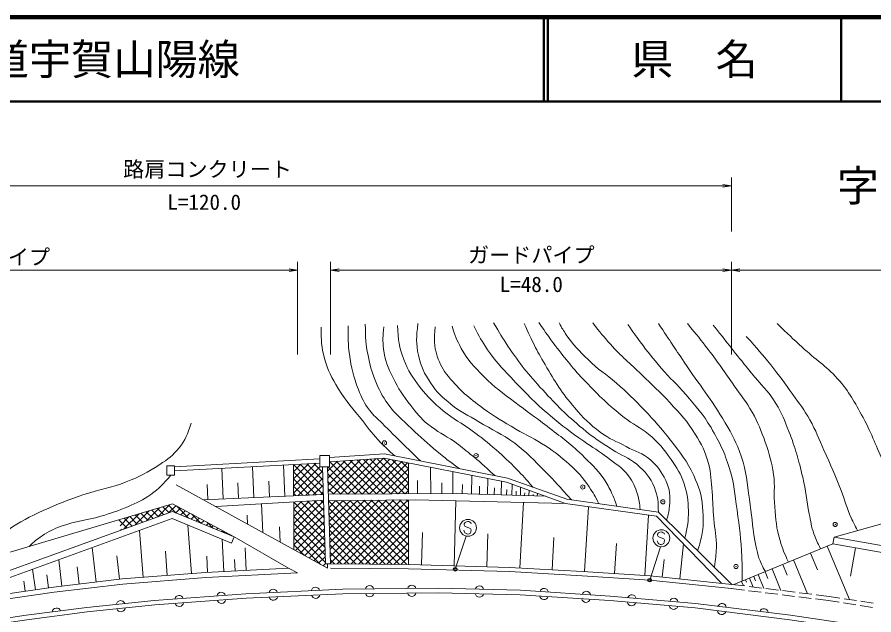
# Model space of a CAD drawing. Units: millimetres at full size, sheet at 1:1000; details may follow other scales. Extents: x 40000 to 680000, y 20000 to 380000.
# Drawn here: x 235335 to 336888, y 309153 to 380000 of the extents above; entities that cross this region are included whole.
import ezdxf
from ezdxf.enums import TextEntityAlignment as Align

# ---------------------------------------------------------------- set-up
doc = ezdxf.new("R2010")
doc.units = ezdxf.units.MM
doc.header["$LTSCALE"] = 1000
doc.header["$PDMODE"] = 32
doc.header["$PDSIZE"] = 500
for name, color, linetype, lineweight in [('M-BGD', 7, 'Continuous', 13), ('M-BMK-ROW', 30, 'Continuous', 13), ('M-STR-HTXT', 7, 'Continuous', 13), ('M-STR-STRC', 7, 'Continuous', 13), ('M-TTL', 2, 'Continuous', 140), ('M-TTL-LINE', 7, 'Continuous', 50)]:
    doc.layers.add(name, color=color, linetype=linetype, lineweight=lineweight)
doc.layers.add('M-BMK-HTXT', color=7, linetype='Continuous')
doc.layers.add('M-TTL-TXT', color=7, linetype='Continuous')
doc.styles.add('ＭＳ ゴシック', font='')
doc.styles.get('ＭＳ ゴシック').set_extended_font_data('MS Gothic')

# ---------------------------------------------------------------- blocks, each defined once
blk = doc.blocks.new('open_arrow')
at = {"color": 0, "linetype": 'Continuous', "lineweight": -2}
blk.add_lwpolyline([(7.5, 1.25), (0, 0), (7.5, -1.25)], dxfattribs=at)

msp = doc.modelspace()

# ---------------------------------------------------------------- hatches: boundary and pattern name
at = {"layer": 'M-BGD'}
h = msp.add_hatch(dxfattribs=at)
h.set_pattern_fill('USER', color=256, style=0, pattern_type=2)
h.set_pattern_definition([(45, (268080, 326968), (-424.264, 424.264), []), (315, (268080, 326968), (424.264, 424.264), [])])
h.paths.add_polyline_path([(268080, 326968), (271212, 327138), (271212, 326701), (271526, 326681), (271631, 323432), (268080, 323272)])
h = msp.add_hatch(dxfattribs=at)
h.set_pattern_fill('USER', color=256, style=0, pattern_type=2)
h.set_pattern_definition([(45, (272408, 327296), (-424.264, 424.264), []), (315, (272408, 327296), (424.264, 424.264), [])])
h.paths.add_polyline_path([(272408, 327296), (278851, 327728), (281741, 327158), (281741, 323497), (272231, 323452), (272126, 326701), (272375, 326701)])
h = msp.add_hatch(dxfattribs=at)
h.set_pattern_fill('USER', color=256, style=0, pattern_type=2)
h.set_pattern_definition([(45, (247376, 320413), (-424.264, 424.264), []), (315, (247376, 320413), (424.264, 424.264), [])])
h.paths.add_polyline_path([(247376, 320413), (253756, 322307), (261062, 318382), (253732, 321419), (247642, 319210)])
h = msp.add_hatch(dxfattribs=at)
h.set_pattern_fill('USER', color=256, style=0, pattern_type=2)
h.set_pattern_definition([(45, (268135, 322526), (-424.264, 424.264), []), (315, (268135, 322526), (424.264, 424.264), [])])
h.paths.add_polyline_path([(268135, 322526), (271654, 322728), (271897, 315186), (272105, 315193), (272108, 314676), (268135, 316901)])
h = msp.add_hatch(dxfattribs=at)
h.set_pattern_fill('USER', color=256, style=0, pattern_type=2)
h.set_pattern_definition([(45, (272256, 322679), (-424.264, 424.264), []), (315, (272256, 322679), (424.264, 424.264), [])])
h.paths.add_polyline_path([(272256, 322679), (281730, 322790), (281753, 315120), (272497, 315206)])

# ---------------------------------------------------------------- linework, layer by layer
for p, q in [((253971, 326704), (271212, 327639)), ((253999, 326205), (271239, 327140)), ((281741, 327158), (281741, 323497)), ((259753, 322890), (259587, 326508)), ((263402, 323057), (263235, 326706)), ((267081, 323226), (266912, 326905)), ((268080, 326968), (268080, 323272)), ((271526, 326681), (271897, 315186)), ((272126, 326701), (272497, 315206)), ((284366, 323509), (284351, 326643)), ((286973, 323521), (286961, 326129)), ((265242, 323142), (265157, 324981)), ((282798, 323502), (282791, 325069)), ((289182, 323470), (289247, 325678)), ((291074, 323415), (291130, 325307)), ((292696, 323367), (292744, 324989)), ((272108, 314676), (254196, 324580)), ((257944, 322807), (257861, 324616)), ((261578, 322973), (261494, 324798)), ((285669, 323515), (285664, 324819)), ((288078, 323503), (288110, 324607)), ((290128, 323442), (290156, 324389)), ((291885, 323391), (291909, 324202)), ((293344, 323348), (293363, 323996)), ((293992, 323329), (294030, 324624)), ((294991, 323300), (295020, 324271)), ((257445, 322784), (271631, 323432)), ((294491, 323314), (294506, 323800)), ((295491, 323285), (295500, 323609)), ((295991, 323270), (296010, 323918)), ((296491, 323256), (296495, 323418)), ((296990, 323241), (297000, 323565)), ((271654, 322728), (258871, 321995)), ((264466, 318901), (264310, 322307)), ((268135, 322526), (268135, 316901)), ((281730, 322790), (281730, 315120)), ((287128, 314966), (287349, 322663)), ((294908, 314710), (295343, 322482)), ((302577, 314279), (303068, 321943)), ((262642, 319910), (262594, 320963)), ((309725, 313821), (310183, 320969)), ((250261, 313599), (249828, 319152)), ((256009, 314047), (255561, 319796)), ((266519, 317767), (266434, 319606)), ((283280, 315076), (283390, 318925)), ((259827, 314290), (259627, 318110)), ((261062, 318382), (260756, 317642)), ((291019, 314854), (291131, 318745)), ((298743, 314495), (298957, 318330)), ((244721, 313035), (244228, 317120)), ((262499, 314430), (262359, 317102)), ((306151, 314050), (306380, 317624)), ((313872, 313413), (314305, 317558)), ((331371, 317303), (333980, 310971)), ((334700, 317108), (334105, 313735)), ((247486, 313369), (247152, 316134)), ((253135, 313823), (252911, 316697)), ((257917, 314190), (257817, 316100)), ((329371, 316479), (330195, 314480)), ((240636, 312542), (240258, 315679)), ((242679, 312789), (242432, 314831)), ((261163, 314360), (261093, 315696)), ((271897, 315186), (272497, 315206)), ((272105, 315193), (272108, 314676)), ((311799, 313629), (312016, 315702)), ((326094, 315129), (326620, 313851)), ((327372, 315656), (329019, 311657)), ((237506, 312118), (237159, 314555)), ((239070, 312341), (238847, 313905)), ((323182, 313930), (323855, 312296)), ((323999, 314266), (324336, 313449)), ((324816, 314603), (325869, 312047)), ((236287, 311945), (236114, 313163)), ((321214, 313118), (321429, 312596)), ((321676, 313309), (321783, 313048)), ((322138, 313499), (322568, 312455)), ((322660, 313714), (322875, 313192)), ((319983, 312272), (321534, 312080)), ((320045, 312768), (321599, 312575)), ((322030, 312018), (323519, 311834)), ((322095, 312514), (323584, 312330)), ((324015, 311772), (325504, 311588)), ((324080, 312268), (325569, 312084)), ((326065, 312022), (327554, 311838)), ((328050, 311777), (329538, 311592)), ((326000, 311527), (327488, 311342)), ((327985, 311281), (329473, 311096)), ((329970, 311035), (331520, 310843)), ((330035, 311531), (331589, 311338)), ((331520, 310843), (332785, 310649)), ((331589, 311338), (332861, 311143)), ((333355, 311067), (334838, 310839)), ((335332, 310763), (336814, 310535)), ((333279, 310573), (334762, 310345)), ((335256, 310269), (336738, 310041))]:
    msp.add_line(p, q, dxfattribs=at)
for points in [[(271212, 328051), (272375, 328051), (272375, 326701), (271212, 326701)], [(253099, 325719), (253971, 325719), (253971, 326825), (253099, 326825)]]:
    msp.add_lwpolyline(points, close=True, dxfattribs=at)
for points in [[(272375, 327795), (278883, 328231), (293465, 325357), (300475, 322856), (311341, 321314), (320045, 312768)], [(272408, 327296), (278851, 327728), (293332, 324873), (300355, 322368), (311108, 320842), (318845, 312893)], [(272231, 323452), (287385, 323523), (297990, 323212)], [(261062, 318382), (253756, 322307), (226213, 314129), (225091, 311885)], [(300355, 322368), (282501, 322799), (272256, 322679)], [(346284, 322324), (332176, 318365), (332037, 317578), (320289, 312738)], [(228626, 312310), (253732, 321419), (261062, 318382)], [(228899, 311558), (253713, 320561), (260756, 317642)], [(268562, 314151), (267492, 314691), (261062, 318382)], [(332176, 318365), (364910, 312590), (390849, 307297), (411705, 302740), (429154, 298722)], [(332037, 317578), (364761, 311804), (390683, 306514), (411530, 301959), (428975, 297943)], [(272497, 315206), (281753, 315120), (293701, 314777), (302332, 314294), (310355, 313780), (320045, 312768)], [(194942, 303397), (203822, 305687), (215865, 308475), (221457, 309519), (230606, 311137), (239661, 312425), (247793, 313406), (257678, 314177), (267492, 314691)], [(195092, 302816), (203965, 305104), (215987, 307888), (221565, 308929), (230700, 310545), (239739, 311830), (247852, 312809), (257717, 313578), (268562, 314151)], [(272492, 314706), (281743, 314620), (293680, 314278), (302302, 313795), (310313, 313282), (319993, 312270)], [(106246, 263513), (123169, 272060), (135480, 277855), (150412, 284328), (164807, 290123), (179552, 295544), (190114, 298886), (199415, 301527), (208108, 303653), (219511, 306224), (230401, 308210), (236406, 309098), (243580, 310032), (251595, 310850), (262462, 311645), (273935, 312182), (285292, 312299), (294990, 312065), (305622, 311364), (315764, 310500), (327004, 309098), (338407, 307415)], [(106481, 263049), (123397, 271592), (135694, 277381), (150613, 283848), (164994, 289638), (179720, 295052), (190264, 298388), (199548, 301024), (208227, 303147), (219615, 305714), (230485, 307697), (236478, 308583), (243640, 309516), (251641, 310332), (262493, 311126), (273950, 311662), (285288, 311779), (294966, 311546), (305583, 310846), (315709, 309983), (326934, 308582), (338323, 306902)]]:
    msp.add_lwpolyline(points, dxfattribs=at)
at = {"layer": 'M-BGD', "lineweight": 25}
for centre in [(287270, 314551), (310313, 313282)]:
    msp.add_circle(centre, 200, dxfattribs=at)
at = {"layer": 'M-BGD'}
for centre, start, end in [((259530, 311318), 16.86231, 171.50154), ((265706, 311684), 15.36234, 170.00157), ((270701, 311918), 15.36234, 170.00157), ((277115, 312103), 13.26983, 167.90906), ((282115, 312154), 13.26983, 167.90906), ((290138, 312070), 11.30003, 165.93926), ((297804, 311767), 8.9081, 163.54733), ((302793, 311438), 8.9081, 163.54733), ((247599, 310329), 18.50673, 173.14596), ((254543, 310953), 16.86231, 171.50154), ((259552, 311024), 196.86231, 351.50154), ((265719, 311389), 195.36234, 350.00157), ((270713, 311623), 195.36234, 350.00157), ((277118, 311808), 193.26983, 347.90906), ((282118, 311859), 193.26983, 347.90906), ((290130, 311775), 191.30003, 345.93926), ((297787, 311473), 188.9081, 343.54733), ((302777, 311144), 188.9081, 343.54733), ((308192, 311032), 7.8075, 162.44674), ((313174, 310608), 7.8075, 162.44674), ((240008, 309454), 20.10381, 174.74305), ((247629, 310036), 198.50673, 353.14596), ((254565, 310659), 196.86231, 351.50154), ((308165, 310739), 187.8075, 342.44674), ((313147, 310314), 187.8075, 342.44674), ((318889, 309997), 5.57003, 160.20926), ((323851, 309378), 5.57003, 160.20926), ((318855, 309704), 185.57003, 340.20926)]:
    msp.add_arc(centre, 512, start, end, dxfattribs=at)
for points, knots in [([(274564, 343424), (274541, 341867), (274557, 341349), (274728, 340035), (274944, 338373), (275176, 337439), (275780, 335876), (276175, 334851), (276459, 334282), (277111, 333399), (277595, 332745), (277987, 332480), (278560, 331903), (279592, 330863), (280179, 330289), (281224, 329263), (281971, 328530), (282206, 328299), (283140, 327392)], [0, 0, 0, 0, 1, 1, 1, 2, 2, 2, 3, 3, 3, 4, 4, 4, 5, 5, 5, 6, 6, 6, 6]), ([(287727, 326488), (286465, 327429), (286120, 327695), (285127, 328515), (283890, 329535), (283219, 330136), (282065, 331249), (280946, 332329), (280220, 332862), (279308, 334123), (278566, 335149), (278245, 335802), (277766, 336974), (277316, 338073), (277161, 338731), (276925, 339895), (276635, 341323), (276643, 341896), (276597, 343610)], [0, 0, 0, 0, 1, 1, 1, 2, 2, 2, 3, 3, 3, 4, 4, 4, 5, 5, 5, 6, 6, 6, 6]), ([(278817, 343307), (278674, 342149), (278657, 341691), (278771, 340666), (278925, 339272), (279291, 338522), (279892, 337254), (280543, 335882), (281062, 335182), (281995, 333983), (282722, 333050), (283110, 332485), (284028, 331740), (285164, 330817), (285963, 330525), (287160, 329683), (287926, 329144), (288325, 328800), (289052, 328211), (290230, 327258), (290596, 326903), (291966, 325652)], [0, 0, 0, 0, 1, 1, 1, 2, 2, 2, 3, 3, 3, 4, 4, 4, 5, 5, 5, 6, 6, 6, 7, 7, 7, 7]), ([(296461, 324288), (295576, 325321), (295322, 325609), (294544, 326412), (293636, 327348), (293095, 327842), (292114, 328702), (291049, 329635), (290422, 330124), (289286, 330968), (287980, 331939), (287103, 332287), (285851, 333329), (284680, 334303), (284045, 334902), (283117, 336109), (282199, 337303), (281696, 338023), (281154, 339428), (280576, 340926), (280537, 341666), (280406, 343470)], [0, 0, 0, 0, 1, 1, 1, 2, 2, 2, 3, 3, 3, 4, 4, 4, 5, 5, 5, 6, 6, 6, 7, 7, 7, 7]), ([(282837, 343681), (282665, 342054), (282580, 341351), (282907, 339918), (283219, 338548), (283570, 337790), (284356, 336623), (285109, 335504), (285699, 334982), (286739, 334123), (287925, 333144), (288770, 332846), (290081, 332043), (291725, 331036), (292763, 330647), (294310, 329496), (295839, 328359), (296540, 327527), (297886, 326178), (299168, 324893), (299582, 324431), (301052, 322774)], [0, 0, 0, 0, 1, 1, 1, 2, 2, 2, 3, 3, 3, 4, 4, 4, 5, 5, 5, 6, 6, 6, 7, 7, 7, 7]), ([(304304, 322313), (303828, 323261), (303647, 323561), (303143, 324309), (302363, 325467), (301816, 326055), (300783, 326996), (299759, 327929), (299130, 328397), (297979, 329169), (296662, 330053), (295808, 330359), (294450, 331179), (292916, 332106), (292009, 332561), (290571, 333632), (288826, 334933), (287841, 335712), (286459, 337395), (285772, 338231), (285475, 338800), (285127, 339825), (284688, 341116), (284780, 341804), (284870, 343307)], [0, 0, 0, 0, 1, 1, 1, 2, 2, 2, 3, 3, 3, 4, 4, 4, 5, 5, 5, 6, 6, 6, 7, 7, 7, 8, 8, 8, 8]), ([(286903, 343377), (287273, 342156), (287455, 341720), (287978, 340736), (288758, 339268), (289489, 338616), (290642, 337418), (291941, 336068), (292858, 335510), (294334, 334357), (295794, 333216), (296680, 332667), (298143, 331529), (299785, 330251), (300762, 329591), (302255, 328141), (303345, 327083), (304001, 326510), (304873, 325267), (305299, 324658), (305492, 324281), (305807, 323608), (306092, 323000), (306176, 322769), (306437, 322010)], [0, 0, 0, 0, 1, 1, 1, 2, 2, 2, 3, 3, 3, 4, 4, 4, 5, 5, 5, 6, 6, 6, 7, 7, 7, 8, 8, 8, 8]), ([(309179, 321621), (309114, 322447), (309068, 322750), (308868, 323444), (308604, 324362), (308360, 324872), (307794, 325641), (307033, 326672), (306321, 326996), (305317, 327790), (304266, 328621), (303572, 328942), (302489, 329730), (300920, 330872), (300010, 331477), (298540, 332744), (296599, 334418), (295588, 335448), (293843, 337324), (292714, 338539), (292037, 339198), (291109, 340573), (290395, 341630), (290155, 342053), (289473, 343400)], [0, 0, 0, 0, 1, 1, 1, 2, 2, 2, 3, 3, 3, 4, 4, 4, 5, 5, 5, 6, 6, 6, 7, 7, 7, 8, 8, 8, 8]), ([(291810, 343774), (292565, 342448), (292817, 342073), (293516, 341017), (294947, 338855), (295881, 337721), (297629, 335806), (299364, 333903), (300399, 332881), (302372, 331225), (303666, 330139), (304491, 329655), (305901, 328725), (306994, 328004), (307778, 327846), (308775, 326996), (309806, 326117), (310386, 325500), (310878, 324238), (311298, 323161), (311336, 322569), (311341, 321314)], [0, 0, 0, 0, 1, 1, 1, 2, 2, 2, 3, 3, 3, 4, 4, 4, 5, 5, 5, 6, 6, 6, 7, 7, 7, 7]), ([(312309, 320363), (312541, 321082), (312589, 321376), (312654, 322042), (312771, 323235), (312717, 323993), (312210, 325080), (311711, 326150), (311298, 326731), (310411, 327510), (309441, 328362), (308643, 328474), (307513, 329099), (306315, 329762), (305540, 329974), (304452, 330805), (303159, 331792), (302491, 332439), (301437, 333679), (299861, 335536), (299136, 336716), (297909, 338820), (296831, 340667), (296494, 341371), (295432, 343704)], [0, 0, 0, 0, 1, 1, 1, 2, 2, 2, 3, 3, 3, 4, 4, 4, 5, 5, 5, 6, 6, 6, 7, 7, 7, 8, 8, 8, 8]), ([(297185, 343797), (298077, 342485), (298341, 342127), (299124, 341087), (300433, 339347), (301199, 338388), (302699, 336810), (304382, 335041), (305364, 334071), (307279, 332557), (308356, 331707), (309124, 331451), (310177, 330571), (311378, 329568), (311941, 328860), (312841, 327580), (313578, 326531), (313985, 325901), (314383, 324682), (314774, 323487), (314873, 322762), (314897, 321504), (314923, 320216), (314799, 319674), (314479, 318233)], [0, 0, 0, 0, 1, 1, 1, 2, 2, 2, 3, 3, 3, 4, 4, 4, 5, 5, 5, 6, 6, 6, 7, 7, 7, 8, 8, 8, 8]), ([(315988, 316751), (316247, 317460), (316302, 317716), (316440, 318350), (316739, 319724), (316687, 320546), (316580, 321948), (316465, 323452), (316152, 324291), (315528, 325664), (314721, 327441), (313979, 328295), (312794, 329847), (311664, 331328), (310944, 332093), (309663, 333445), (308433, 334744), (307699, 335430), (306368, 336623), (305099, 337762), (304204, 338193), (303003, 339404), (301928, 340488), (301285, 341082), (300433, 342349), (300074, 342882), (299934, 343081), (299568, 343751)], [0, 0, 0, 0, 1, 1, 1, 2, 2, 2, 3, 3, 3, 4, 4, 4, 5, 5, 5, 6, 6, 6, 7, 7, 7, 8, 8, 8, 9, 9, 9, 9]), ([(303564, 343774), (304513, 342540), (304810, 342191), (305667, 341227), (307005, 339722), (307923, 339040), (309359, 337628), (310671, 336339), (311461, 335669), (312701, 334310), (313965, 332924), (314738, 332172), (315715, 330571), (316488, 329306), (316900, 328546), (317281, 327113), (317623, 325824), (317576, 325052), (317702, 323724), (317819, 322486), (317814, 321787), (317912, 320546), (318018, 319204), (318262, 318457), (318216, 317111), (318185, 316202), (318153, 315853), (317980, 314795)], [0, 0, 0, 0, 1, 1, 1, 2, 2, 2, 3, 3, 3, 4, 4, 4, 5, 5, 5, 6, 6, 6, 7, 7, 7, 8, 8, 8, 9, 9, 9, 9]), ([(321280, 313146), (321292, 314508), (321276, 314894), (321230, 316013), (321141, 318195), (320989, 319415), (320669, 321575), (320383, 323510), (320378, 324641), (319781, 326505), (319149, 328481), (318644, 329558), (317585, 331342), (316601, 333000), (315833, 333792), (314594, 335268), (313518, 336549), (312757, 337126), (311673, 338399), (310667, 339582), (310117, 340258), (309196, 341507), (308605, 342308), (308410, 342578), (307723, 343587)], [0, 0, 0, 0, 1, 1, 1, 2, 2, 2, 3, 3, 3, 4, 4, 4, 5, 5, 5, 6, 6, 6, 7, 7, 7, 8, 8, 8, 8]), ([(311345, 343704), (312828, 341462), (313206, 340895), (314407, 339100), (316289, 336287), (317546, 334841), (319267, 331926), (320142, 330447), (320585, 329574), (321160, 327954), (321839, 326045), (321821, 324861), (322141, 322860), (322447, 320950), (322441, 319853), (322796, 317952), (323003, 316844), (323080, 316188), (323567, 315172), (323737, 314817), (323798, 314673), (324044, 314284)], [0, 0, 0, 0, 1, 1, 1, 2, 2, 2, 3, 3, 3, 4, 4, 4, 5, 5, 5, 6, 6, 6, 7, 7, 7, 7]), ([(326776, 315410), (326233, 316533), (326080, 316931), (325763, 317952), (325293, 319471), (325297, 320391), (325133, 321972), (324978, 323462), (325212, 324322), (324992, 325804), (324767, 327324), (324510, 328160), (324011, 329613), (323519, 331044), (323210, 331846), (322469, 333165), (321744, 334454), (321190, 335085), (320342, 336296), (319157, 337990), (318518, 338958), (317258, 340596), (316316, 341821), (315993, 342223), (314781, 343681)], [0, 0, 0, 0, 1, 1, 1, 2, 2, 2, 3, 3, 3, 4, 4, 4, 5, 5, 5, 6, 6, 6, 7, 7, 7, 8, 8, 8, 8]), ([(317842, 343494), (320045, 340726), (320598, 340028), (322375, 337815), (323505, 336408), (324320, 335749), (325273, 334217), (326027, 333003), (326292, 332229), (326815, 330898), (327627, 328832), (327939, 327614), (328451, 325454), (328846, 323784), (328882, 322812), (329222, 321131), (329412, 320193), (329462, 319648), (329783, 318747), (330037, 318033), (330160, 317767), (330572, 316974)], [0, 0, 0, 0, 1, 1, 1, 2, 2, 2, 3, 3, 3, 4, 4, 4, 5, 5, 5, 6, 6, 6, 7, 7, 7, 7]), ([(325413, 343704), (326829, 342325), (327207, 341966), (328381, 340876), (329992, 339381), (331123, 338777), (332587, 337138), (334019, 335534), (334568, 334419), (335601, 332534), (336744, 330449), (337119, 329150), (338125, 326996), (339250, 324587), (339627, 323823), (341075, 320862)], [0, 0, 0, 0, 1, 1, 1, 2, 2, 2, 3, 3, 3, 4, 4, 4, 5, 5, 5, 5]), ([(280123, 327986), (279295, 328708), (279057, 328935), (278420, 329590), (277516, 330519), (277098, 331120), (276294, 332137), (275125, 333615), (274377, 334384), (273396, 335993), (272601, 337296), (272151, 338068), (271760, 339544), (271389, 340946), (271381, 341595), (271386, 343237)], [0, 0, 0, 0, 1, 1, 1, 2, 2, 2, 3, 3, 3, 4, 4, 4, 5, 5, 5, 5]), ([(334947, 319143), (334571, 319849), (334475, 320061), (334199, 320663), (333640, 321884), (333501, 322639), (333008, 323888), (332264, 325771), (331801, 326807), (330975, 328655), (330338, 330079), (330056, 330917), (329292, 332277), (328603, 333504), (328097, 334120), (327282, 335268), (326294, 336662), (325731, 337438), (324665, 338773), (323579, 340134), (323185, 340573), (321768, 342162)], [0, 0, 0, 0, 1, 1, 1, 2, 2, 2, 3, 3, 3, 4, 4, 4, 5, 5, 5, 6, 6, 6, 7, 7, 7, 7]), ([(230711, 315464), (231207, 316306), (231405, 316589), (231950, 317232), (232714, 318134), (233261, 318548), (234240, 319210), (235783, 320255), (236722, 320740), (238415, 321516), (240256, 322360), (241331, 322739), (243245, 323401), (245178, 324071), (246357, 324163), (248261, 324912), (249887, 325552), (250782, 325996), (252233, 326969), (253219, 327629), (253801, 328018), (254539, 328947), (255328, 329940), (255515, 330528), (255972, 331860)], [0, 0, 0, 0, 1, 1, 1, 2, 2, 2, 3, 3, 3, 4, 4, 4, 5, 5, 5, 6, 6, 6, 7, 7, 7, 8, 8, 8, 8]), ([(236743, 317255), (237403, 317877), (237640, 318077), (238283, 318513), (239110, 319075), (239636, 319307), (240573, 319658), (242345, 320323), (243461, 320293), (245270, 320850), (246536, 321240), (247255, 321446), (248471, 321972), (249573, 322448), (250205, 322723), (251182, 323421), (252234, 324172), (252589, 324597), (253565, 325719)], [0, 0, 0, 0, 1, 1, 1, 2, 2, 2, 3, 3, 3, 4, 4, 4, 5, 5, 5, 6, 6, 6, 6])]:
    msp.add_open_spline(points, degree=3, knots=knots, dxfattribs=at)
at = {"layer": 'M-BMK-ROW'}
for centre in [(278878, 329532), (289736, 328021), (302386, 324313), (311878, 322553), (332301, 319865), (320547, 314888)]:
    msp.add_circle(centre, 250, dxfattribs=at)
for p in [(278878, 329532), (289736, 328021), (302386, 324313), (311878, 322553), (332301, 319865), (320547, 314888)]:
    msp.add_point(p, dxfattribs=at)
at = {"layer": 'M-STR-HTXT'}
for p, q in [((319993, 354600), (319993, 361000)), ((194963, 360000), (319993, 360000)), ((268562, 340000), (268562, 351000)), ((272492, 340000), (272492, 351000)), ((319993, 340000), (319993, 351000)), ((319993, 340000), (319993, 351000)), ((194963, 350000), (268562, 350000)), ((272492, 350000), (319993, 350000)), ((319993, 350000), (438806, 350000))]:
    msp.add_line(p, q, dxfattribs=at)
at = {"layer": 'M-STR-STRC'}
for p, q in [((288323, 319957), (288307, 319843)), ((288452, 320096), (288323, 319957)), ((288583, 320188), (288452, 320096)), ((288749, 320222), (288583, 320188)), ((288864, 320206), (288749, 320222)), ((289009, 320133), (288864, 320206)), ((289119, 320059), (289009, 320133)), ((289153, 319947), (289119, 320059)), ((288309, 319068), (288270, 319178)), ((288307, 319843), (288393, 319661)), ((288394, 318891), (288309, 319068)), ((288393, 319661), (288544, 319587)), ((288497, 318817), (288394, 318891)), ((288544, 319587), (289076, 319399)), ((289126, 318999), (289056, 318850)), ((289076, 319399), (289156, 319227)), ((289156, 319227), (289126, 318999)), ((311501, 318950), (311370, 318857)), ((311667, 318983), (311501, 318950)), ((311783, 318967), (311667, 318983)), ((311927, 318895), (311783, 318967)), ((312037, 318820), (311927, 318895)), ((287270, 314551), (288558, 318494)), ((288643, 318742), (288497, 318817)), ((288763, 318725), (288643, 318742)), ((288931, 318754), (288763, 318725)), ((289056, 318850), (288931, 318754)), ((311228, 317830), (311188, 317940)), ((311241, 318718), (311225, 318605)), ((311225, 318605), (311311, 318422)), ((311370, 318857), (311241, 318718)), ((311311, 318422), (311462, 318349)), ((311462, 318349), (311994, 318161)), ((311994, 318161), (312074, 317988)), ((312071, 318709), (312037, 318820)), ((312074, 317988), (312045, 317761)), ((310313, 313282), (311601, 317225)), ((311312, 317652), (311228, 317830)), ((311415, 317579), (311312, 317652)), ((311561, 317504), (311415, 317579)), ((311681, 317487), (311561, 317504)), ((311849, 317516), (311681, 317487)), ((311974, 317612), (311849, 317516)), ((312045, 317761), (311974, 317612))]:
    msp.add_line(p, q, dxfattribs=at)
for centre in [(288781, 319470), (311699, 318232)]:
    msp.add_circle(centre, 1000, dxfattribs=at)
at = {"layer": 'M-TTL'}
msp.add_line((680000, 380000), (40000, 380000), dxfattribs=at)
at = {"layer": 'M-TTL-LINE'}
for p, q in [((297750, 380000), (297750, 370000)), ((298250, 380000), (298250, 370000)), ((333000, 380000), (333000, 370000)), ((40000, 370000), (680000, 370000))]:
    msp.add_line(p, q, dxfattribs=at)

# ---------------------------------------------------------------- block references
at = {"layer": 'M-STR-HTXT', "xscale": 133, "yscale": 133, "rotation": 180}
for p in [(319993, 360000), (268562, 350000), (319993, 350000)]:
    msp.add_blockref('open_arrow', p, dxfattribs=at)
at = {"layer": 'M-STR-HTXT', "xscale": 133, "yscale": 133}
for p in [(272492, 350000), (319993, 350000)]:
    msp.add_blockref('open_arrow', p, dxfattribs=at)

# ---------------------------------------------------------------- texts
at = {"layer": 'M-BMK-HTXT', "style": 'ＭＳ ゴシック'}
msp.add_text('字下市', height=3666, dxfattribs=at).set_placement((340000, 360000), align=Align.MIDDLE_CENTER)
at = {"layer": 'M-STR-HTXT', "style": 'ＭＳ ゴシック'}
for s, p in [('路肩コンクリート', (257905, 361974)), ('ガードパイプ', (231735, 351564)), ('ガードパイプ', (296281, 351807))]:
    msp.add_text(s, height=1833, dxfattribs=at).set_placement(p, align=Align.MIDDLE_CENTER)
for s, p in [('L=120.0', (257511, 356611)), ('L=48.0', (296281, 346865))]:
    msp.add_text(s, height=1833, dxfattribs=at).set_placement(p, align=Align.BOTTOM_CENTER)
at = {"layer": 'M-TTL-TXT', "style": 'ＭＳ ゴシック'}
msp.add_text('一般県道宇賀山陽線', height=3666, dxfattribs=at).set_placement((216734, 375000), align=Align.MIDDLE_LEFT)
msp.add_text('県\u3000名', height=3666, dxfattribs=at).set_placement((315625, 375000), align=Align.MIDDLE_CENTER)

doc.saveas('drawing.dxf')
